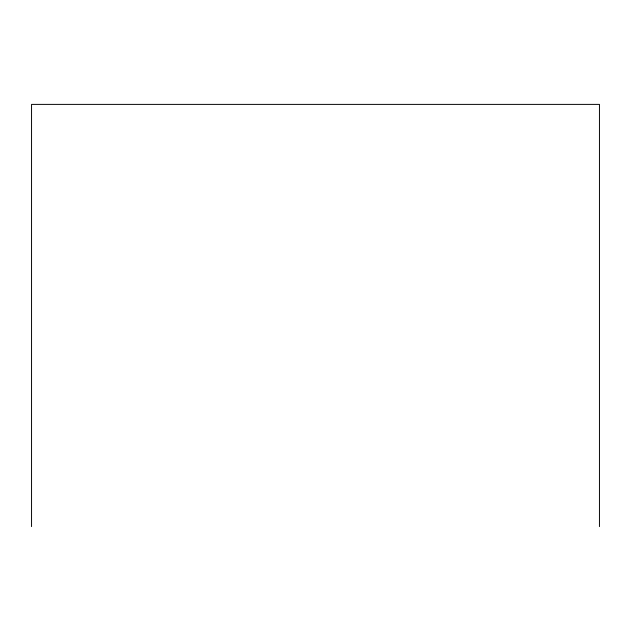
<?xml version="1.0" encoding="UTF-8"?>
<svg xmlns="http://www.w3.org/2000/svg" width="631" height="631" viewBox="0 0 631 631"><rect width="100%" height="100%" fill="white"/><g stroke="black" fill="none" stroke-linecap="round" stroke-linejoin="round"><path stroke-width="0.95" d="M599.45 526.609L599.45 104.391L31.55 104.391L31.55 526.609"/></g></svg>
